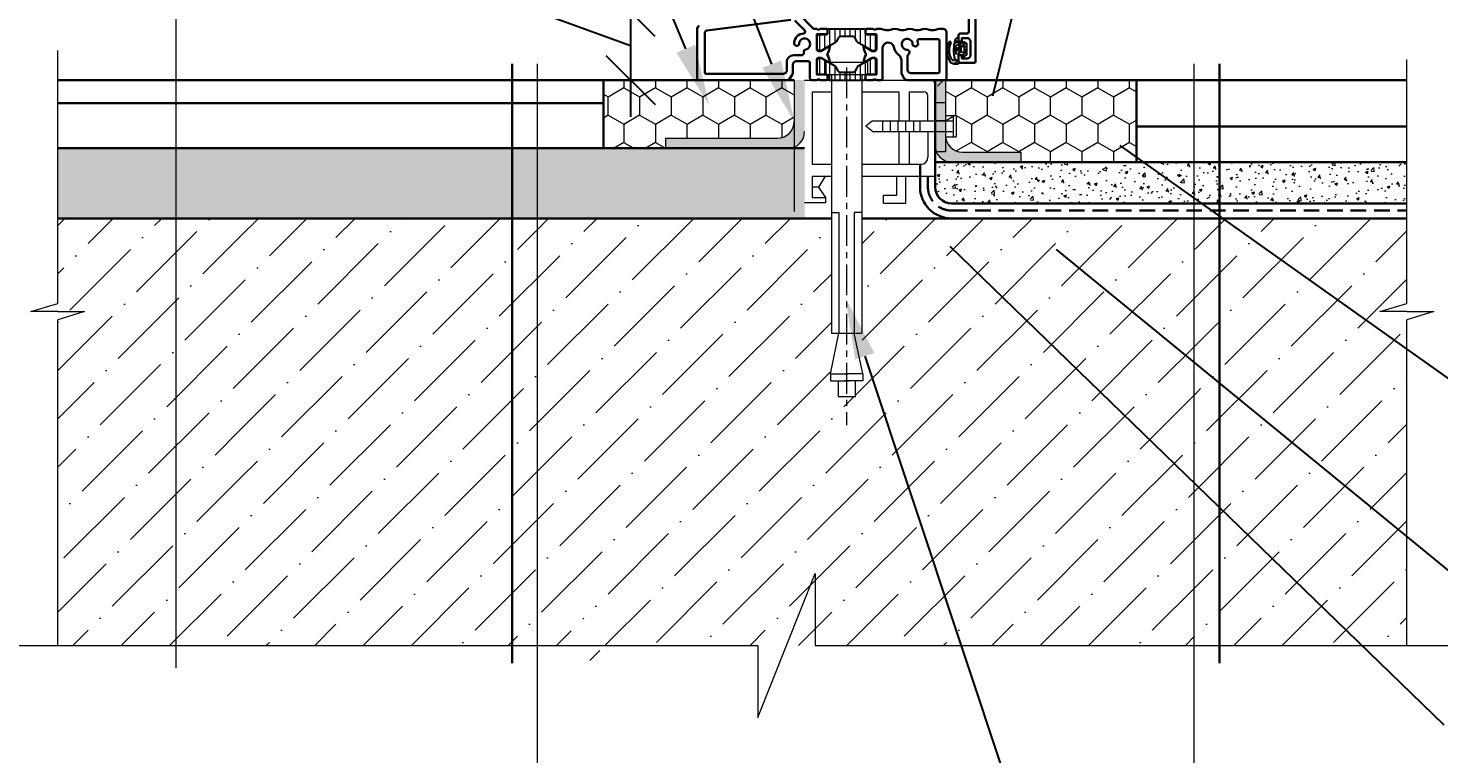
# Model space of a CAD drawing. Header units: millimetres. Extents: x -136099598 to 11807193, y 0 to 779331.
# Drawn here: x 780367 to 786093, y 370710 to 373658 of the extents above; entities that cross this region are included whole.
import ezdxf
from ezdxf import colors
from ezdxf.entities.mleader import LeaderData, LeaderLine
from ezdxf.math import Vec2, Vec3

# ---------------------------------------------------------------- set-up
doc = ezdxf.new("R2010")
doc.units = ezdxf.units.MM
doc.header["$MEASUREMENT"] = 0
doc.linetypes.add('DASHED2', pattern=[9.525, 6.35, -3.175])
doc.linetypes.add('осевая', pattern=[2, 1.25, -0.25, 0.25, -0.25])
doc.layers.get('0').update_dxf_attribs({"color": 250, "lineweight": 9})
doc.layers.get('Defpoints').update_dxf_attribs({"color": 8})
for name, color, linetype, lineweight in [('+АР_Размеры', 252, 'Continuous', 9), ('0S-Profile PVC-U', 254, 'Continuous', 25), ('0S-Shading PVC-U', 253, 'Continuous', 13), ('PDF _Геометрия', 7, 'Continuous', 0), ('АР_Оси_Разм', 7, 'Continuous', 15), ('АР_Тонкие', 250, 'Continuous', 5)]:
    doc.layers.add(name, color=color, linetype=linetype, lineweight=lineweight)
doc.layers.add('A-OKNO-RAM', color=140, linetype='Continuous')
doc.styles.add('GOST 2.304', font='CS_Gost2304.shx')
doc.styles.add('ISOCPEUR', font='isocpeur.ttf', dxfattribs={"width": 0.7})
doc.styles.add('Архитектурный размер', font='isocpeur.ttf', dxfattribs={"width": 0.8, "oblique": 8})
doc.dimstyles.new('KK 100', dxfattribs={"dimscale": 100, "dimtxt": 3, "dimasz": 2, "dimexe": 1.5, "dimexo": 2, "dimtad": 1, "dimdec": 0, "dimtxsty": 'GOST 2.304', "dimblk": 'OBLIQUE', "dimcen": 2.5, "dimdle": 1.5, "dimadec": 0, "dimazin": 0, "dimtfac": 1, "dimtdec": 0, "dimtmove": 0, "dimatfit": 3, "dimarcsym": 0})
pattern_1 = [(45, (536105.73, 466784.66), (73.631104, 269.980716), [347.10035, -69.42007, 0, -69.42007])]
pattern_2 = [(270, (-137060.085, 8285.04), (64.1274992, -111.0721134), [74.048076, -148.096151]), (30, (-137060.085, 8285.04), (64.1275222, 111.0721), [74.048076, -148.096151]), (330, (-137060.085, 8285.04), (128.2550215, -1.33e-05), [-148.096151, 74.048076])]
pattern_3 = [(50, (-144332.39, 7686.58), (106.223812, -9.293375), [11.107211, -122.179325]), (355, (-144332.39, 7686.58), (-20.548531, 111.396667), [8.885769, -97.74346]), (100.451, (-144323.54, 7685.8), (85.675665, 102.102785), [9.439672, -103.836392]), (46.1842, (-144332.39, 7716.2), (158.054184, -24.51302), [16.660817, -183.268987]), (96.6356, (-144319.22, 7714.15), (138.419895, 144.262884), [14.159508, -155.754588]), (351.184, (-144332.4, 7716.2), (138.420112, 144.262629), [13.328654, -146.61519]), (21, (-144317.58, 7708.79), (88.399922, -59.626495), [11.107211, -122.179325]), (326, (-144317.58, 7708.79), (36.034026, 107.391846), [8.885769, -97.74346]), (71.4514, (-144310.22, 7703.82), (124.433704, 47.76559), [9.439672, -103.836392]), (37.5, (-144332.393, 7686.576), (1.8008278, 49.3002985), [0, -96.5586906, 0, -99.2244213, 0, -98.1137]), (7.5, (-144332.393, 7686.576), (38.959586, 58.4108565), [0, -56.5727298, 0, -94.3372483, 0, -37.3942782]), (327.5, (-144365.42, 7686.576), (79.0568712, -3.3401769), [0, -37.024038, 0, -115.514998, 0, -153.2795165]), (317.5, (-144380.23, 7686.576), (86.3675655, 14.825061), [0, -48.131249, 0, -76.7138063, 0, -108.850671])]

# ---------------------------------------------------------------- blocks, each defined once
blk = doc.blocks.new('RASRYV')
for p, q in [((-250, 0), (0, 75)), ((0, 0), (-250, 0)), ((250, 0), (0, -75)), ((0, 0), (250, 0))]:
    blk.add_line(p, q)
blk = doc.blocks.new('_224073_171230_Bar')
at = {"layer": '0S-Shading PVC-U'}
h = blk.add_hatch(dxfattribs=at)
h.set_pattern_fill('ANSI31', color=256, scale=0.468, angle=45, style=0)
h.set_pattern_definition([(90, (0, 0), (-1.4859, 3e-16), [])])
edge = h.paths.add_edge_path()
edge.add_arc((37.254027, 0.500007), 0.5, 269.9999572, 360.0000428)
edge.add_line((37.754027, 0.500007), (37.754027, 1.310339))
edge.add_arc((38.054027, 1.310339), 0.3, 89.9999572, 180.0000428, ccw=False)
edge.add_line((38.054027, 1.610339), (40.454025, 1.610007))
edge.add_arc((40.454028, 2.110003), 0.499996, 269.99960647, 360.00027894)
edge.add_line((40.954024, 2.110005), (40.954024, 5.586547))
edge.add_arc((39.964206, 5.444236), 0.999996, 8.18161232, 122.72701183)
edge.add_line((39.423571, 6.285489), (35.791862, 4.188721))
edge.add_arc((36.541866, 2.88968), 1.500005, 120.00006528, 152.00572101)
edge.add_line((35.21737, 3.593757), (34.721595, 2.710527))
edge.add_arc((33.84958, 3.200005), 0.999999, 269.99997962, 330.69368175, ccw=False)
edge.add_line((33.84958, 2.200006), (30.618469, 2.200006))
edge.add_arc((30.618469, 3.200005), 0.999999, 209.30631825, 270.00002038, ccw=False)
edge.add_line((29.746454, 2.710527), (29.25068, 3.593757))
edge.add_arc((27.926184, 2.88968), 1.500005, 27.99427899, 59.99993472)
edge.add_line((28.676188, 4.188721), (25.044479, 6.285489))
edge.add_arc((24.503844, 5.444236), 0.999996, 57.27298817, 171.81838768)
edge.add_line((23.514026, 5.586547), (23.514026, 2.110005))
edge.add_arc((24.014021, 2.110002), 0.499995, 179.99966377, 270.00033623)
edge.add_line((24.014024, 1.610007), (26.414023, 1.610339))
edge.add_arc((26.414023, 1.310339), 0.3, -0.0000428, 90.0000428, ccw=False)
edge.add_line((26.714023, 1.310339), (26.714023, 0.500007))
edge.add_arc((27.214023, 0.500007), 0.5, 179.9999572, 270.0000428)
edge.add_line((27.214023, 0.000007), (37.254027, 0.000007))
edge = h.paths.add_edge_path()
edge.add_ellipse((37.254027, 14.5), major_axis=(-0.5, 0), ratio=1, start_angle=179.9999572, end_angle=270.0000428, ccw=False)
edge.add_line((37.754027, 14.5), (37.754027, 13.689669))
edge.add_ellipse((38.054027, 13.689669), major_axis=(-0.3, 0), ratio=1, start_angle=-0.0000428, end_angle=90.0000428)
edge.add_line((38.054027, 13.389669), (40.454025, 13.390001))
edge.add_ellipse((40.454028, 12.890005), major_axis=(-0.499996, 0), ratio=1, start_angle=179.99966377, end_angle=270.00033623, ccw=False)
edge.add_line((40.954024, 12.890002), (40.954024, 9.413461))
edge.add_ellipse((39.964206, 9.555772), major_axis=(-0.999996, 0), ratio=1, start_angle=57.27298817, end_angle=171.81838768, ccw=False)
edge.add_line((39.423571, 8.714519), (35.791862, 10.811286))
edge.add_ellipse((36.541866, 12.110327), major_axis=(-1.500005, 0), ratio=1, start_angle=27.99427899, end_angle=59.99993472, ccw=False)
edge.add_line((35.21737, 11.40625), (34.721595, 12.28948))
edge.add_ellipse((33.84958, 11.800002), major_axis=(-0.999999, 0), ratio=1, start_angle=209.30631825, end_angle=270.00002038)
edge.add_line((33.84958, 12.800001), (30.618469, 12.800001))
edge.add_ellipse((30.618469, 11.800002), major_axis=(-0.999999, 0), ratio=1, start_angle=269.99997962, end_angle=330.69368175)
edge.add_line((29.746454, 12.28948), (29.25068, 11.40625))
edge.add_ellipse((27.926184, 12.110327), major_axis=(-1.500005, 0), ratio=1, start_angle=120.00006528, end_angle=152.00572101, ccw=False)
edge.add_line((28.676188, 10.811286), (25.044479, 8.714519))
edge.add_ellipse((24.503844, 9.555772), major_axis=(-0.999996, 0), ratio=1, start_angle=8.18161232, end_angle=122.72701183, ccw=False)
edge.add_line((23.514026, 9.413461), (23.514026, 12.890002))
edge.add_ellipse((24.014022, 12.890005), major_axis=(-0.499996, 0), ratio=1, start_angle=-90.00027894, end_angle=0.00039353, ccw=False)
edge.add_line((24.014024, 13.390001), (26.414023, 13.389669))
edge.add_ellipse((26.414023, 13.689669), major_axis=(-0.3, 0), ratio=1, start_angle=89.9999572, end_angle=180.0000428)
edge.add_line((26.714023, 13.689669), (26.714023, 14.5))
edge.add_ellipse((27.214023, 14.5), major_axis=(-0.5, 0), ratio=1, start_angle=-90.0000428, end_angle=0.0000428, ccw=False)
edge.add_line((27.214023, 15), (37.254027, 15))
at = {"layer": '0S-Profile PVC-U', "extrusion": (0, 0, -1)}
blk.add_lwpolyline([(-37.254027, 15, 0.414214), (-37.754027, 14.5), (-37.754027, 13.689669), (-37.754027, 13.689669, -0.414214), (-38.054027, 13.389669), (-40.454025, 13.390001), (-40.454025, 13.390001, 0.414217), (-40.954024, 12.890002), (-40.954024, 9.413461), (-40.954024, 9.413461, 0.546041), (-39.423571, 8.714519), (-35.791862, 10.811286), (-35.791862, 10.811286, 0.140566), (-35.21737, 11.40625), (-34.721595, 12.28948), (-34.721595, 12.28948, -0.271196), (-33.84958, 12.800001), (-30.618469, 12.800001), (-30.618469, 12.800001, -0.271196), (-29.746454, 12.28948), (-29.25068, 11.40625), (-29.25068, 11.40625, 0.140566), (-28.676188, 10.811286), (-25.044479, 8.714519), (-25.044479, 8.714519, 0.546041), (-23.514026, 9.413461), (-23.514026, 12.890002), (-23.514026, 12.890002, 0.414217), (-24.014024, 13.390001), (-26.414023, 13.389669), (-26.414023, 13.389669, -0.414214), (-26.714023, 13.689669), (-26.714023, 14.5), (-26.714023, 14.5, 0.414214), (-27.214023, 15), (-37.254027, 15)], format="xyb", close=True, dxfattribs=at)
at = {"layer": '0S-Profile PVC-U'}
blk.add_lwpolyline([(37.254027, 0.000007, 0.414214), (37.754027, 0.500007), (37.754027, 1.310339), (37.754027, 1.310339, -0.414214), (38.054027, 1.610339), (40.454025, 1.610007), (40.454025, 1.610007, 0.414217), (40.954024, 2.110005), (40.954024, 5.586547), (40.954024, 5.586547, 0.546041), (39.423571, 6.285489), (35.791862, 4.188721), (35.791862, 4.188721, 0.140566), (35.21737, 3.593757), (34.721595, 2.710527), (34.721595, 2.710527, -0.271196), (33.84958, 2.200006), (30.618469, 2.200006), (30.618469, 2.200006, -0.271196), (29.746454, 2.710527), (29.25068, 3.593757), (29.25068, 3.593757, 0.140566), (28.676188, 4.188721), (25.044479, 6.285489), (25.044479, 6.285489, 0.546041), (23.514026, 5.586547), (23.514026, 2.110005), (23.514026, 2.110005, 0.414217), (24.014024, 1.610007), (26.414023, 1.610339), (26.414023, 1.610339, -0.414214), (26.714023, 1.310339), (26.714023, 0.500007), (26.714023, 0.500007, 0.414214), (27.214023, 0.000007), (37.254027, 0.000007)], format="xyb", close=True, dxfattribs=at)
blk = doc.blocks.new('_Oblique')
at = {"color": 0, "linetype": 'ByBlock', "lineweight": -2}
blk.add_line((-0.5, -0.5), (0.5, 0.5), dxfattribs=at)
blk = doc.blocks.new('*D1416')
at = {"layer": 'Defpoints', "color": 0, "lineweight": 35, "ltscale": 100, "transparency": 16777216}
for p in [(783477.9, 373724.3), (782812.5, 373447), (783476.6, 373447)]:
    blk.add_point(p, dxfattribs=at)
at = {"layer": 'АР_Оси_Разм', "color": 0, "lineweight": -2, "ltscale": 100, "transparency": 16777216}
for p, q in [((782397.4, 373736.8), (782397.4, 374168)), ((782812.5, 373874.3), (782812.5, 373297)), ((782812.5, 373585.6), (782397.4, 373736.8)), ((783277.9, 373724.3), (782662.5, 373724.3)), ((783276.6, 373447), (782662.5, 373447))]:
    blk.add_line(p, q, dxfattribs=at)
at = {"layer": 'АР_Оси_Разм', "color": 0, "lineweight": -2, "ltscale": 100, "transparency": 16777216, "xscale": 200, "yscale": 200, "zscale": 200}
for p, rotation in [((782812.5, 373724.3), 90), ((782812.5, 373447), 270)]:
    blk.add_blockref('_Oblique', p, dxfattribs=dict(at, rotation=rotation))
at = {"layer": 'АР_Оси_Разм', "color": 0, "lineweight": 9, "ltscale": 100, "transparency": 16777216, "insert": (782184.9, 373952.4), "char_height": 300, "attachment_point": 5, "rotation": 90, "style": 'Архитектурный размер'}
blk.add_mtext('14', dxfattribs=at)

msp = doc.modelspace()

# ---------------------------------------------------------------- hatches: boundary and pattern name
at = {"ltscale": 100}
h = msp.add_hatch(dxfattribs=at)
h.set_pattern_fill('HONEY', color=256, scale=23.322229, angle=270, style=0)
h.set_pattern_definition(pattern_2)
h.paths.add_polyline_path([(782701.829, 373447.004), (782701.829, 373170.21), (782953.721, 373170.21), (782953.721, 373211.257), (783409.16, 373211.257, 0.41421356), (783476.609, 373278.706), (783476.609, 373447.004)])
at = {"lineweight": 30}
h = msp.add_hatch(color=256, dxfattribs=at)
edge = h.paths.add_edge_path()
edge.add_line((783519.08, 373447.004), (783476.609, 373447.004))
edge.add_line((783476.609, 373447.004), (783476.609, 373278.706))
edge.add_arc((783409.16, 373278.706), 67.449, -90, 0, ccw=False)
edge.add_line((783409.16, 373211.257), (782953.721, 373211.257))
edge.add_line((782953.721, 373211.257), (782953.721, 373170.21))
edge.add_line((782953.721, 373170.21), (783451.631, 373170.21))
edge.add_arc((783451.631, 373237.659), 67.449, 270, 360)
edge.add_line((783519.08, 373237.659), (783519.08, 373447.004))
h = msp.add_hatch(color=256, dxfattribs=at)
edge = h.paths.add_edge_path()
edge.add_arc((784158.4, 373221.925), 67.449, 180, 270, ccw=False)
edge.add_line((784090.951, 373221.925), (784090.951, 373446.507))
edge.add_line((784090.951, 373446.507), (784048.479, 373446.507))
edge.add_line((784048.479, 373446.507), (784048.479, 373180.877))
edge.add_arc((784115.928, 373180.877), 67.449, 180, 270)
edge.add_line((784115.928, 373113.428), (784396.274, 373113.428))
edge.add_line((784396.274, 373113.428), (784396.274, 373154.475))
edge.add_line((784396.274, 373154.475), (784158.4, 373154.475))
at = {"ltscale": 100}
h = msp.add_hatch(dxfattribs=at)
h.set_pattern_fill('HONEY', color=256, scale=23.322229, angle=270, style=0)
h.set_pattern_definition(pattern_2)
edge = h.paths.add_edge_path()
edge.add_line((784865.731, 373447.004), (784865.731, 373113.428))
edge.add_line((784865.731, 373113.428), (784396.274, 373113.428))
edge.add_line((784396.274, 373113.428), (784396.274, 373154.475))
edge.add_line((784396.274, 373154.475), (784158.4, 373154.475))
edge.add_arc((784158.446, 373221.975), 67.5, 184.65993, 269.960397, ccw=False)
edge.add_line((784091.17, 373216.491), (784090.951, 373447.004))
edge.add_line((784090.951, 373447.004), (784865.731, 373447.004))
at = {"lineweight": 30}
h = msp.add_hatch(color=256, dxfattribs=at)
h.paths.add_polyline_path([(784048.479, 373154.878), (784048.479, 373238.247), (784090.951, 373238.247), (784090.951, 373154.878)])
h.paths.add_polyline_path([(784090.951, 373356.104), (784090.951, 373281.846), (784048.479, 373281.846), (784048.479, 373356.104)])
at = {"ltscale": 100}
h = msp.add_hatch(dxfattribs=at)
h.set_pattern_fill('AR-CONC', color=256, scale=0.583056, style=0)
h.set_pattern_definition(pattern_3)
h.paths.add_polyline_path([(783519.08, 372884.839), (783519.08, 373170.21), (780486.901, 373170.21), (780486.901, 372884.839)])
h = msp.add_hatch(dxfattribs=at)
h.set_pattern_fill('AR-CONC', color=256, scale=0.583056, style=0)
h.set_pattern_definition(pattern_3)
h.paths.add_polyline_path([(785963.135, 372945.984), (785963.135, 373113.428), (784048.479, 373113.428), (784048.479, 373013.433, 0.41421356), (784115.928, 372945.984)])
h = msp.add_hatch()
h.set_pattern_fill('ANSI36', color=256, scale=43.729179, style=0)
h.set_pattern_definition(pattern_1)
h.paths.add_polyline_path([(780486.901, 371149.805), (781228.999, 371149.805), (781228.999, 372884.839), (780486.901, 372884.839), (780486.901, 372538.88), (780377.579, 372506.083), (780486.901, 372506.083), (780596.224, 372506.083), (780486.901, 372473.286)])
h = msp.add_hatch()
h.set_pattern_fill('ANSI36', color=256, scale=43.729179, style=0)
h.set_pattern_definition(pattern_1)
edge = h.paths.add_edge_path()
edge.add_line((783627.439, 372418.748), (783658.391, 372418.748))
edge.add_line((783623.78, 372253.104), (783658.391, 372418.748))
edge.add_line((783623.78, 372253.104), (783623.78, 372225.201))
edge.add_line((783623.78, 372225.201), (783655.147, 372225.201))
edge.add_line((783655.147, 372225.201), (783655.147, 372161.244))
edge.add_line((783655.147, 372161.244), (783723.501, 372161.244))
edge.add_line((783723.501, 372225.201), (783723.501, 372161.244))
edge.add_line((783723.501, 372225.201), (783754.868, 372225.201))
edge.add_line((783754.868, 372253.104), (783754.868, 372225.201))
edge.add_line((783754.868, 372253.104), (783720.257, 372418.748))
edge.add_line((783720.257, 372418.748), (783751.208, 372418.748))
edge.add_line((783751.208, 372884.839), (783751.208, 372418.748))
edge.add_line((783751.208, 372884.839), (783765.192, 372884.839))
edge.add_line((784251.05, 371149.805), (783765.192, 372884.839))
edge.add_line((782696.151, 371149.805), (784251.05, 371149.805))
edge.add_line((782617.023, 370961.22), (782696.151, 371149.805))
edge.add_line((782618.901, 371288.265), (782617.023, 370961.22))
edge.add_line((782535.406, 371149.805), (782618.901, 371288.265))
edge.add_line((781228.999, 371149.805), (782535.406, 371149.805))
edge.add_line((781228.999, 372884.839), (781228.999, 371149.805))
edge.add_line((781228.999, 372884.839), (783627.439, 372884.839))
edge.add_line((783627.439, 372884.839), (783627.439, 372418.748))
edge = h.paths.add_edge_path()
edge.add_line((783765.192, 372884.839), (785113.358, 372884.839))
edge.add_line((785113.358, 372884.839), (785113.358, 371149.805))
edge.add_line((784251.05, 371149.805), (785113.358, 371149.805))
edge.add_line((784251.05, 371149.805), (783765.192, 372884.839))
h = msp.add_hatch()
h.set_pattern_fill('ANSI36', color=256, scale=43.729179, style=0)
h.set_pattern_definition(pattern_1)
h.paths.add_polyline_path([(785963.135, 372473.286), (786072.458, 372506.083), (785963.135, 372506.083), (785853.812, 372506.083), (785963.135, 372538.88), (785963.135, 372884.839), (785113.358, 372884.839), (785113.358, 371149.805), (785963.135, 371149.805)])

# ---------------------------------------------------------------- linework, layer by layer
at = {"layer": '+АР_Размеры', "ltscale": 100}
msp.add_lwpolyline([(780090.397, 371149.805), (783329.238, 371149.805), (783329.238, 370857.39), (783562.371, 371442.221), (783562.371, 371149.805), (786135.002, 371149.805)], dxfattribs=at)
for p, q in [((780486.901, 372538.88), (780486.901, 373567.65)), ((785963.135, 372538.88), (785963.135, 373530.317)), ((780486.901, 371149.805), (780486.901, 372473.286)), ((785963.135, 371149.805), (785963.135, 372473.286))]:
    msp.add_line(p, q)
at = {"ltscale": 100}
for p, q in [((783605.009, 373519.744), (783773.639, 373519.744)), ((783605.009, 373519.744), (783605.009, 373468.909)), ((783773.639, 373519.744), (783773.639, 373468.909)), ((783476.609, 373447.004), (783476.609, 372912.854)), ((783519.08, 373447.004), (783627.439, 373447.004)), ((783605.002, 373469.329), (783773.632, 373469.329)), ((783605.009, 373446.507), (783773.639, 373446.507)), ((783627.439, 373469.329), (783627.439, 372418.748)), ((783751.208, 373469.329), (783751.208, 372418.748)), ((783751.208, 373446.507), (784032.334, 373446.507)), ((784090.951, 373446.507), (784090.951, 373221.925)), ((783549.644, 373398.884), (783549.644, 373105.053)), ((783549.644, 373398.884), (783627.439, 373398.884)), ((783751.208, 373398.884), (783900.924, 373398.884)), ((783900.924, 373398.884), (783900.924, 373281.846)), ((783942.64, 373398.884), (784003.235, 373398.884)), ((783942.64, 373398.884), (783942.64, 373281.846)), ((784048.479, 373430.362), (784048.479, 373281.846)), ((784019.38, 373281.846), (784019.38, 373386.941)), ((783794.79, 373281.846), (783767.471, 373260.046)), ((783794.79, 373281.846), (784121.74, 373281.846)), ((783834.749, 373281.846), (783834.749, 373238.247)), ((783866.155, 373281.846), (783866.155, 373238.247)), ((783897.56, 373281.846), (783897.56, 373238.247)), ((783928.966, 373281.846), (783928.966, 373238.247)), ((783960.371, 373281.846), (783960.371, 373238.247)), ((783987.335, 373238.247), (783987.335, 373281.846)), ((784090.951, 373303.601), (784121.74, 373303.601)), ((784121.74, 373303.601), (784133.612, 373303.601)), ((784121.74, 373303.601), (784121.74, 373216.491)), ((784133.612, 373303.601), (784133.612, 373216.491)), ((783794.79, 373238.247), (783767.471, 373260.046)), ((783794.79, 373238.247), (784121.74, 373238.247)), ((783900.924, 373238.247), (783900.924, 373105.053)), ((783942.64, 373238.247), (783942.64, 373105.053)), ((784019.38, 373238.247), (784019.38, 373133.151)), ((784091.17, 373216.491), (784121.74, 373216.491)), ((784121.74, 373216.491), (784133.612, 373216.491)), ((782953.721, 373211.257), (783409.16, 373211.257)), ((782953.721, 373211.257), (782953.721, 373170.21)), ((783549.644, 373105.053), (783627.439, 373105.053)), ((783751.208, 373105.053), (783991.283, 373105.053)), ((784158.4, 373154.475), (784396.274, 373154.475)), ((784396.274, 373154.475), (784396.274, 373113.428)), ((783549.644, 373056.823), (783549.644, 372970.417)), ((783549.644, 373056.823), (783627.439, 373056.823)), ((783602.203, 373056.823), (783574.647, 373011.886)), ((783751.208, 373056.823), (784048.479, 373056.823)), ((783893.264, 372978.982), (783893.264, 373056.823)), ((783928.892, 373056.823), (783928.892, 372946.042)), ((783574.647, 373011.886), (783549.644, 373011.886)), ((783574.647, 373011.886), (783603.455, 372970.417)), ((783603.455, 372948.077), (783519.08, 372948.077)), ((783549.644, 372970.417), (783603.455, 372970.417)), ((783603.455, 372970.417), (783603.455, 372948.077)), ((783838.929, 372946.042), (783838.929, 372978.982)), ((783838.929, 372978.982), (783893.264, 372978.982)), ((783928.892, 372946.042), (783838.929, 372946.042)), ((783627.439, 372909.16), (783658.391, 372909.16)), ((783658.391, 372909.16), (783658.391, 372418.748)), ((783751.208, 372909.16), (783720.257, 372909.16)), ((783720.257, 372909.16), (783720.257, 372418.748)), ((783623.78, 372253.104), (783658.391, 372418.748)), ((783627.439, 372418.748), (783751.208, 372418.748)), ((783754.868, 372253.104), (783720.257, 372418.748)), ((783623.78, 372253.104), (783623.78, 372225.201)), ((783623.78, 372253.104), (783693.573, 372253.104)), ((783754.868, 372253.104), (783685.075, 372253.104)), ((783754.868, 372253.104), (783754.868, 372225.201)), ((783623.78, 372225.201), (783699.055, 372225.201)), ((783655.147, 372225.201), (783655.147, 372161.244)), ((783754.868, 372225.201), (783679.593, 372225.201)), ((783723.501, 372225.201), (783723.501, 372161.244)), ((783655.147, 372161.244), (783724.941, 372161.244)), ((780486.901, 371149.805), (782535.406, 371149.805))]:
    msp.add_line(p, q, dxfattribs=at)
at = {"lineweight": 30}
for p, q in [((780486.901, 373447.004), (783476.609, 373447.004)), ((782105.907, 373447.004), (782344.14, 373447.004)), ((782701.829, 373447.004), (782701.829, 373170.21)), ((784048.479, 373446.507), (784048.479, 373013.433)), ((785963.135, 373447.004), (784090.951, 373447.004)), ((784865.731, 373447.004), (784865.731, 373113.428)), ((780486.901, 373352.86), (782701.829, 373352.86)), ((785963.135, 373258.715), (784865.731, 373258.715)), ((780486.901, 373170.21), (783519.08, 373170.21)), ((783987.335, 373013.433), (783987.335, 373105.053)), ((784048.479, 373113.428), (785963.135, 373113.428)), ((784115.928, 372945.984), (785963.135, 372945.984)), ((780486.901, 372884.839), (783627.439, 372884.839)), ((783751.208, 372884.839), (785963.135, 372884.839))]:
    msp.add_line(p, q, dxfattribs=at)
at = {"linetype": 'осевая', "ltscale": 100}
msp.add_line((783689.324, 373497.84), (783689.324, 372045.471), dxfattribs=at)
at = {"linetype": 'DASHED2', "lineweight": 30, "ltscale": 10}
for p, q in [((784019.327, 373056.823), (784019.327, 373013.433)), ((784115.928, 372916.831), (785963.135, 372916.831))]:
    msp.add_line(p, q, dxfattribs=at)
at = {"lineweight": 30}
for points in [[(782331.715, 371077.649), (782331.715, 371077.649), (782331.715, 373513.476)], [(785203.408, 371077.649), (785203.408, 371077.649), (785203.408, 373513.476)]]:
    msp.add_lwpolyline(points, dxfattribs=at)
at = {"ltscale": 100}
for points in [[(784048.479, 373356.104), (784090.951, 373356.104), (784090.951, 373281.846), (784048.479, 373281.846)], [(784048.479, 373238.247), (784090.951, 373238.247), (784090.951, 373154.878), (784048.479, 373154.878)]]:
    msp.add_lwpolyline(points, close=True, dxfattribs=at)
for centre, radius, start, end in [((784032.334, 373430.362), 16.145, 0, 90), ((784003.235, 373382.739), 16.145, 0, 90), ((783409.16, 373278.706), 67.449, 270, 0), ((783451.631, 373237.659), 67.449, 270, 0), ((784158.4, 373221.925), 67.449, 180, 270), ((784115.928, 373180.877), 67.449, 180, 270), ((783991.283, 373133.151), 28.098, 270, 0)]:
    msp.add_arc(centre, radius, start, end, dxfattribs=at)
at = {"lineweight": 30}
for radius in [128.594, 67.449]:
    msp.add_arc((784115.928, 373013.433), radius, 180, 270, dxfattribs=at)
at = {"linetype": 'DASHED2', "lineweight": 30, "ltscale": 10}
msp.add_arc((784115.928, 373013.433), 96.602, 180, 270, dxfattribs=at)
at = {"layer": 'A-OKNO-RAM', "color": 8, "extrusion": (0, 0, -1)}
for p, q in [((784096.737, 373565.877), (784107.472, 373555.142)), ((784106.5, 373570.891), (784096.874, 373561.266)), ((784103.214, 373598.306), (784110.656, 373590.864)), ((784123.731, 373577.789), (784133.205, 373568.315)), ((784143.42, 373607.811), (784125.053, 373589.444)), ((784130.021, 373610.404), (784156.59, 373583.836)), ((784154.442, 373579.927), (784141.7, 373567.185)), ((784171.848, 373597.333), (784158.868, 373584.354)), ((784178.01, 373564.589), (784161.231, 373547.811)), ((784166.173, 373574.252), (784178.01, 373562.416)), ((784112.828, 373538.313), (784104.79, 373530.275)), ((784133.505, 373558.99), (784124.553, 373550.039)), ((784143.406, 373529.986), (784126.513, 373513.093)), ((784127.291, 373535.323), (784143.406, 373519.208)), ((784145.207, 373556.313), (784153.184, 373548.336))]:
    msp.add_line(p, q, dxfattribs=at)
msp.add_lwpolyline([(-784178.01, 373551.386), (-784178.01, 373551.386), (-784178.01, 373592.367, -0.294257), (-784176.484, 373594.862), (-784176.484, 373594.862), (-784166.184, 373600.352, -0.496013), (-784162.191, 373598.356, 0.407966), (-784159.405, 373595.583), (-784159.405, 373595.583), (-784146.193, 373595.583, 0.418741), (-784143.42, 373598.342), (-784143.42, 373598.342), (-784143.42, 373620.163, -0.337108), (-784129.909, 373610.03, -0.14429), (-784128.231, 373531.664, 0.851582), (-784118.163, 373528.944, 0.264973), (-784112.849, 373596.09, -0.422482), (-784110.455, 373602.641, -0.422482), (-784103.974, 373600.064, -0.26177), (-784111.551, 373518.568, -0.135726), (-784126.659, 373513.081), (-784126.659, 373513.081), (-784140.606, 373513.081, -0.419074), (-784143.406, 373515.826), (-784143.406, 373515.826), (-784143.406, 373545.591, 0.417862), (-784146.179, 373548.336), (-784146.179, 373548.336), (-784159.599, 373548.336, 0.41541), (-784162.372, 373545.577, -0.648725), (-784166.572, 373542.583), (-784166.572, 373542.583), (-784176.651, 373549.015, -0.272276)], format="xyb", close=True, dxfattribs=at)
at = {"layer": 'A-OKNO-RAM', "color": 8}
for points in [[(784143.406, 373552.495), (784143.406, 373552.495), (784136.745, 373554.125, -0.324551), (784133.586, 373557.851, -0.0489788), (784134.17, 373583.986, -0.281017), (784138.644, 373589.655), (784138.644, 373589.655), (784143.42, 373591.424), (784146.888, 373583.855, -0.390648), (784145.14, 373578.495), (784145.14, 373578.495), (784133.328, 373571.876), (784145.148, 373565.254, -0.393863), (784146.876, 373559.851), (784146.876, 373559.851)], [(784158.601, 373559.399), (784158.601, 373559.399, -0.414212), (784154.441, 373563.558), (784154.441, 373563.558), (784154.442, 373580.195, -0.414218), (784158.601, 373584.354), (784158.601, 373584.354), (784168.305, 373584.354, 0.177087), (784168.305, 373559.399), (784168.305, 373559.399)]]:
    msp.add_lwpolyline(points, format="xyb", close=True, dxfattribs=at)
at = {"layer": 'PDF _Геометрия', "lineweight": 30}
for points in [[(784212.923, 374937.343), (784212.925, 373523.254, -0.414214), (784205.993, 373516.322), (784205.993, 373516.322), (784150.538, 373516.322, -0.414214), (784143.606, 373523.254), (784143.606, 373523.254), (784143.606, 373541.277, -0.414214), (784150.538, 373548.209), (784150.538, 373548.209), (784157.47, 373548.209), (784157.47, 373534.345), (784178.266, 373534.345, 0.414214), (784192.129, 373548.209), (784192.129, 373548.209), (784192.129, 373603.663, 0.414214), (784178.265, 373617.527), (784178.265, 373617.527), (784157.47, 373617.527), (784157.47, 373603.663), (784150.538, 373603.663, -0.414214), (784143.606, 373610.595), (784143.606, 373610.595), (784143.606, 373628.618, -0.414214), (784150.538, 373635.549), (784150.538, 373635.549), (784178.265, 373635.549, 0.414214), (784185.197, 373642.481), (784185.197, 373642.481), (784185.197, 373717.345, 0.414214)], [(783492.558, 373718.191), (783553.759, 373656.989), (783553.759, 373656.989, 0.198912), (783558.661, 373654.959), (783568.267, 373654.959), (783568.267, 373654.959, 0.338212), (783572.054, 373652.186), (783578.342, 373652.186), (783578.342, 373652.186, 0.338181), (783582.13, 373654.959), (783608.194, 373654.959), (783608.194, 373654.959, -0.414214), (783612.353, 373650.8), (783612.353, 373637.214), (783612.353, 373637.214, -0.414214), (783608.194, 373633.055), (783569.93, 373633.055), (783569.93, 373633.055, 0.414214), (783568.267, 373631.391), (783568.267, 373571.777), (783568.267, 373571.777, 0.414214), (783575.198, 373564.845), (783584.903, 373564.845), (783618.076, 373583.998), (783618.076, 373583.998, -0.610538), (783620.939, 373582.152, -0.120938), (783609.954, 373550.982, -0.120938), (783620.939, 373519.811, -0.610538), (783618.076, 373517.965), (783584.903, 373537.118), (783575.198, 373537.118), (783575.198, 373537.118, 0.414214), (783568.267, 373530.186), (783568.267, 373470.572), (783568.267, 373470.572, 0.414214), (783569.93, 373468.909), (783608.194, 373468.909), (783608.194, 373468.909, -0.414214), (783612.353, 373464.75), (783612.353, 373451.164), (783612.353, 373451.164, -0.414214), (783608.194, 373447.004), (783582.13, 373447.004), (783582.13, 373447.004, 0.338181), (783578.342, 373449.777), (783572.054, 373449.777), (783572.054, 373449.777, 0.338212), (783568.267, 373447.004), (783547.471, 373447.004), (783547.471, 373447.004, -0.414514), (783540.54, 373453.936), (783540.54, 373516.323), (783540.54, 373516.323, 0.414521), (783533.608, 373523.254), (783485.085, 373523.254), (783485.085, 373523.254, 0.414514), (783471.221, 373509.391), (783471.221, 373478.448), (783471.221, 373478.448, -0.131641), (783469.364, 373471.516), (783459.216, 373453.936), (783459.216, 373453.936, -0.267019), (783447.21, 373447.004), (783089.971, 373447.004), (783089.971, 373447.004, -0.414152), (783083.04, 373453.936), (783083.04, 373655.458), (783083.04, 373655.458, -0.290804), (783091.039, 373668.018)]]:
    msp.add_lwpolyline(points, format="xyb", dxfattribs=at)
at = {"layer": 'PDF _Геометрия', "lineweight": 30, "extrusion": (0, 0, -1)}
msp.add_lwpolyline([(-783462.889, 373691.822), (-783121.539, 373648.581), (-783121.539, 373648.581, -0.290804), (-783113.54, 373636.021), (-783113.54, 373478.891), (-783113.54, 373478.891, -0.414269), (-783120.472, 373471.959), (-783432.403, 373471.959), (-783432.403, 373471.959, -0.414516), (-783446.267, 373485.823), (-783446.267, 373520.482), (-783446.267, 373520.482, 0.414), (-783473.994, 373548.209), (-783508.362, 373548.209), (-783508.362, 373548.209, -0.414514), (-783515.294, 373555.141), (-783515.297, 373563.51), (-783515.297, 373563.51, 0.381133), (-783521.442, 373570.394, -0.663897), (-783533.213, 373610.606, -0.663897), (-783496.219, 373590.933, 0.808879), (-783475.832, 373598.886, 0.355032), (-783514.965, 373636.594, -0.619173), (-783519.448, 373648.166), (-783478.555, 373689.063)], format="xyb", dxfattribs=at)
msp.add_lwpolyline([(-784087.654, 373447.004, -0.414149), (-784094.585, 373453.936), (-784094.585, 373641.095), (-784094.585, 373641.095, -0.41422), (-784080.722, 373654.959), (-784070.089, 373654.936), (-784070.089, 373654.936, -0.106389), (-784050.004, 373651.261, 0.150725), (-784025.486, 373651.261, -0.203456), (-783989.004, 373651.261, 0.150737), (-783964.486, 373651.261, -0.203402), (-783928.004, 373651.261, 0.150738), (-783903.486, 373651.261, -0.203456), (-783867.005, 373651.261, 0.150737), (-783842.487, 373651.261, -0.102422), (-783823.165, 373654.959), (-783810.381, 373654.959), (-783810.381, 373654.959, 0.338212), (-783806.594, 373652.186), (-783800.305, 373652.186), (-783800.305, 373652.186, 0.338181), (-783796.518, 373654.959), (-783770.454, 373654.959), (-783770.454, 373654.959, -0.414214), (-783766.295, 373650.8), (-783766.295, 373637.214), (-783766.295, 373637.214, -0.414214), (-783770.454, 373633.055), (-783808.718, 373633.055), (-783808.718, 373633.055, 0.414214), (-783810.381, 373631.391), (-783810.381, 373571.777), (-783810.381, 373571.777, 0.414214), (-783803.449, 373564.845), (-783793.745, 373564.845), (-783760.572, 373583.998), (-783760.572, 373583.998, -0.610538), (-783757.709, 373582.152, -0.120938), (-783768.694, 373550.982, -0.120938), (-783757.709, 373519.811, -0.610538), (-783760.572, 373517.966), (-783793.745, 373537.118), (-783803.449, 373537.118), (-783803.449, 373537.118, 0.414214), (-783810.381, 373530.186), (-783810.381, 373470.572), (-783810.381, 373470.572, 0.414214), (-783808.718, 373468.909), (-783770.454, 373468.909), (-783770.454, 373468.909, -0.414214), (-783766.295, 373464.75), (-783766.295, 373451.164), (-783766.295, 373451.164, -0.414214), (-783770.454, 373447.005), (-783796.518, 373447.005), (-783796.518, 373447.005, 0.338181), (-783800.305, 373449.777), (-783806.594, 373449.777), (-783806.594, 373449.777, 0.338212), (-783810.381, 373447.005), (-783828.404, 373447.005), (-783828.404, 373447.005, -0.414489), (-783835.336, 373453.937), (-783835.336, 373576.463), (-783835.336, 373576.463, 0.904685), (-783880.968, 373581.032, -0.18496), (-783900.568, 373549.371, 0.235207), (-783911.586, 373527.244), (-783911.586, 373478.448), (-783911.586, 373478.448, -0.131644), (-783913.443, 373471.517), (-783923.592, 373453.936), (-783923.592, 373453.936, -0.267046), (-783935.598, 373447.004), (-784087.654, 373447.004)], format="xyb", close=True, dxfattribs=at)
at = {"layer": 'PDF _Геометрия', "lineweight": 30}
msp.add_lwpolyline([(784066.858, 373481.664, -0.414133), (784059.926, 373474.732), (783950.404, 373474.732), (783950.404, 373474.732, -0.413974), (783936.54, 373488.596), (783936.569, 373544.699), (783936.569, 373544.699, -0.245787), (783939.551, 373550.392, 0.687062), (783934.687, 373570.319, -0.664786), (783919.524, 373608.421, -0.664786), (783957.339, 373592.555, 0.881814), (783979.413, 373594.023, 0.0603354), (783977.781, 373604.559, -0.49702), (783984.454, 373613.368), (784059.926, 373613.368), (784059.926, 373613.368, -0.414169), (784066.858, 373606.436), (784066.858, 373481.664)], format="xyb", close=True, dxfattribs=at)
at = {"layer": 'PDF _Геометрия', "lineweight": 9}
msp.add_lwpolyline([(784058.738, 373422.419), (784082.991, 373446.794)], dxfattribs=at)
at = {"layer": 'АР_Тонкие', "linetype": 'ByBlock', "lineweight": -2, "extrusion": (0, 0, -1)}
for points in [[(-784282.897, 373382.435), (-784815.565, 375562.782)], [(-784797.999, 373181.727), (-786415.017, 372032.567)], [(-784108.363, 372772.001), (-786113.879, 370827.166)], [(-784539.505, 372758.399), (-786182.249, 371412.602)]]:
    msp.add_lwpolyline(points, dxfattribs=at)
at = {"layer": 'АР_Тонкие'}
for points in [[(780966.744, 375450.978), (780966.744, 371058.718)], [(773948.988, 367018.937), (782434.873, 367018.937), (782434.872, 369887.16), (782434.872, 369887.16), (782434.872, 373513.476)], [(793387.271, 367617.439), (785100.249, 367617.438), (785100.25, 369887.16), (785100.25, 369887.16), (785100.25, 373513.476)]]:
    msp.add_lwpolyline(points, dxfattribs=at)

# ---------------------------------------------------------------- block references
at = {"xscale": 0.4372917850340391, "yscale": 0.4372917850340391, "zscale": 0.4372917850340391}
for p in [(780486.901, 372506.083), (785963.135, 372506.083)]:
    msp.add_blockref('RASRYV', p, dxfattribs=at)
at = {"layer": 'A-OKNO-RAM', "color": 8, "extrusion": (0, 0, -1), "xscale": -13.86361401169008, "yscale": 13.86361401169008, "zscale": 13.86361401169008}
msp.add_blockref('_224073_171230_Bar', (-783242.472, 373447.004), dxfattribs=at)

# ---------------------------------------------------------------- dimensions: what is measured, and where the dimension line sits
at = {"layer": 'АР_Оси_Разм', "lineweight": 9, "ltscale": 100}
dim = msp.add_linear_dim(base=(782812.478, 373447.004), p1=(783477.862, 373724.277), p2=(783476.609, 373447.004), angle=90, text='14', dimstyle='KK 100', override={"dimtxsty": 'Архитектурный размер', "dimtmove": 1}, dxfattribs=at)
dim.commit()
dim.dimension.update_dxf_attribs({"geometry": '*D1416', "text_midpoint": (782397.411, 373799.335), "dimtype": 160})

# ---------------------------------------------------------------- leaders
at = {"layer": 'АР_Тонкие'}
ml = msp.add_multileader_mtext('Standard', dxfattribs=at)
ml.set_content('\\pxsm1,ql;Пароизоляционная лента', color=256, style='ISOCPEUR')
ml.set_leader_properties()
ml.build(insert=Vec2(0, 0))
ml.multileader.update_dxf_attribs({"text_left_attachment_type": 6, "text_right_attachment_type": 6, "dogleg_length": 100, "arrow_head_size": 250})
ctx = ml.context
ctx.base_point, ctx.char_height, ctx.arrow_head_size, ctx.landing_gap_size, ctx.plane_origin, ctx.plane_x_axis = Vec3(782267.769, 376119.244), 250, 250, 25, Vec3(739252.236, 353505.978), Vec3(-1, 0)
ctx.left_attachment, ctx.right_attachment = 6, 6
notes = []
notes.append((ctx, [(1, (1, 1, 0), (782367.769, 376119.244), (-1, 0), 100, [(0, [(783476.609, 373278.706)], 0, [])])]))
ctx.mtext.insert, ctx.mtext.width, ctx.mtext.defined_height, ctx.mtext.flow_direction = Vec3(779486.519, 376444.244), 8498.60878, 1142.931, 5
ml = msp.add_multileader_mtext('Standard', dxfattribs=at)
ml.set_content('\\pxsm1,ql;Пенный утеплитель', color=256, style='ISOCPEUR')
ml.set_leader_properties()
ml.build(insert=Vec2(0, 0))
ml.multileader.update_dxf_attribs({"text_left_attachment_type": 6, "text_right_attachment_type": 6, "dogleg_length": 100, "arrow_head_size": 250})
ctx = ml.context
ctx.base_point, ctx.char_height, ctx.arrow_head_size, ctx.landing_gap_size, ctx.plane_origin, ctx.plane_x_axis = Vec3(782136.471, 375499.966), 250, 250, 25, Vec3(738012.997, 350476.737), Vec3(-1, 0)
ctx.left_attachment, ctx.right_attachment = 6, 6
notes.append((ctx, [(1, (1, 1, 0), (782236.471, 375499.966), (-1, 0), 100, [(0, [(783132.249, 373342.909)], 0, [])])]))
ctx.mtext.insert, ctx.mtext.width, ctx.mtext.defined_height, ctx.mtext.flow_direction = Vec3(779976.471, 375824.966), 8498.60878, 1142.931, 5
ml = msp.add_multileader_mtext('Standard', dxfattribs=at)
ml.set_content('\\pxsm1,ql;Рамный дюбель ', color=256, style='ISOCPEUR')
ml.set_leader_properties()
ml.build(insert=Vec2(0, 0))
ml.multileader.update_dxf_attribs({"text_left_attachment_type": 6, "text_right_attachment_type": 6, "dogleg_length": 100, "arrow_head_size": 250})
ctx = ml.context
ctx.base_point, ctx.char_height, ctx.arrow_head_size, ctx.landing_gap_size, ctx.plane_origin, ctx.plane_x_axis = Vec3(784363.81, 370216.122), 250, 250, 25, Vec3(735109.809, 344720.198), Vec3(-1, 0)
ctx.left_attachment, ctx.right_attachment = 6, 6
notes.append((ctx, [(1, (1, 1, 0), (784463.81, 370216.122), (-1, 0), 100, [(0, [(783684.336, 372562.48)], 0, [])])]))
ctx.mtext.insert, ctx.mtext.width, ctx.mtext.defined_height, ctx.mtext.flow_direction = Vec3(782702.56, 370516.122), 8498.60878, 1142.931, 5
for ctx, leaders in notes:
    for number, flags, end, landing, length, lines in leaders:
        leader = LeaderData()
        leader.index, (leader.has_last_leader_line, leader.has_dogleg_vector, leader.attachment_direction) = number, flags
        leader.last_leader_point, leader.dogleg_vector, leader.dogleg_length = Vec3(end), Vec3(landing), length
        for number, points, colour, breaks in lines:
            line = LeaderLine()
            line.index, line.vertices, line.color, line.breaks = number, Vec3.list(points), colors.encode_raw_color(colour), breaks
            leader.lines.append(line)
        ctx.leaders.append(leader)

doc.saveas('drawing.dxf')
